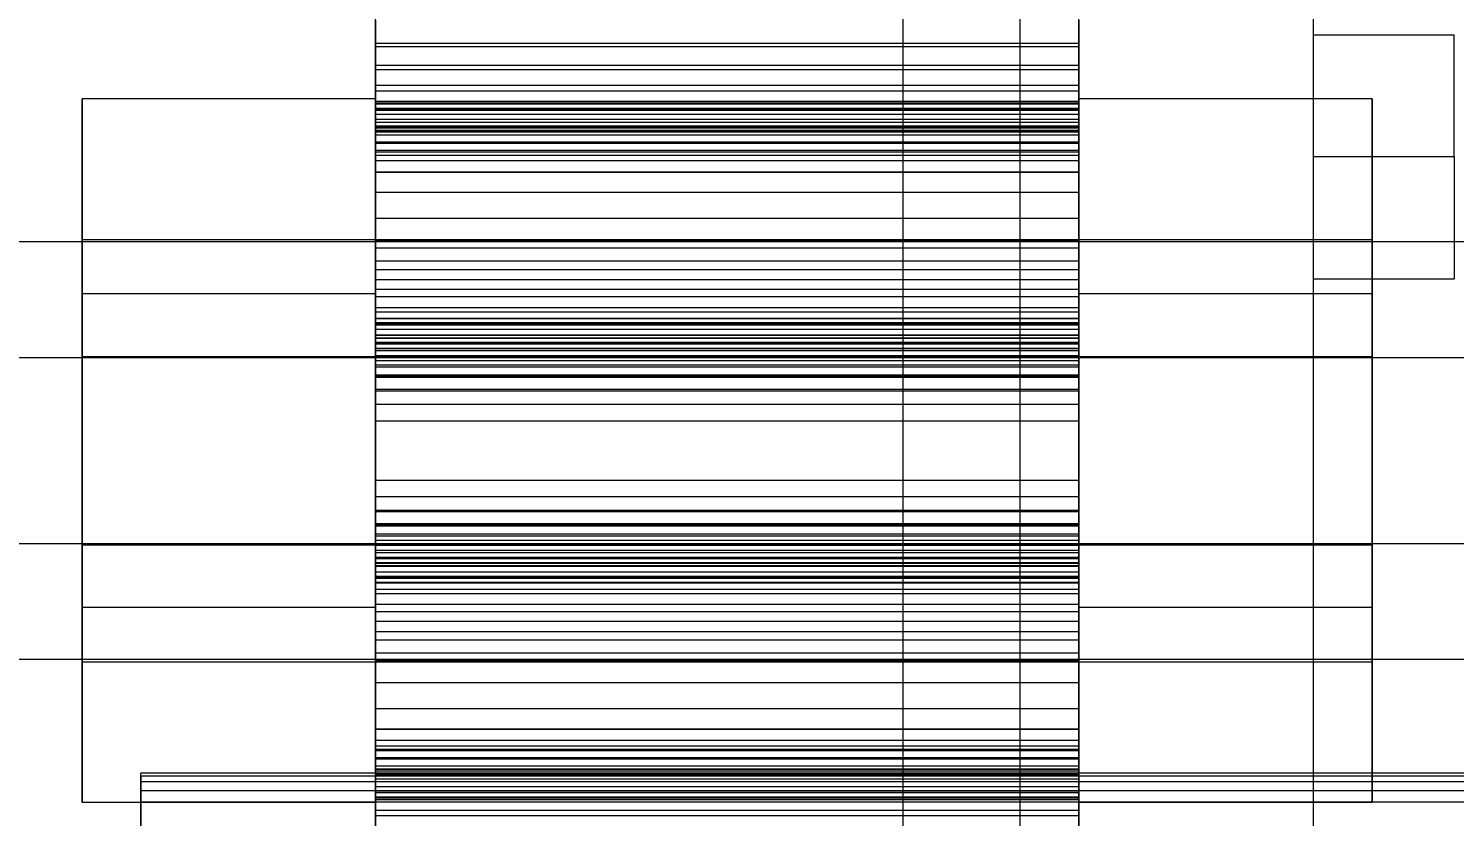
# Model space of a CAD drawing. Header units: millimetres. Extents: x -1970 to 34302, y -65268 to 6837.
# Drawn here: x 540.4 to 662, y -33866.2 to -33799.1 of the extents above; entities that cross this region are included whole.
import ezdxf

# ---------------------------------------------------------------- set-up
doc = ezdxf.new("R2010")
doc.units = ezdxf.units.MM
for name, color, linetype, lineweight in [('COTAS_O', 1, 'Continuous', 0), ('frontal_briquetadora', 7, 'Continuous', 0), ('frontal_mezcladora', 7, 'Continuous', 0)]:
    doc.layers.add(name, color=color, linetype=linetype, lineweight=lineweight)
doc.dimstyles.new('R19_100', dxfattribs={"dimtxt": 250, "dimasz": 150, "dimexe": 150, "dimexo": 80, "dimgap": 100, "dimtad": 1, "dimtih": 1, "dimtoh": 1, "dimdsep": 46, "dimcen": 0.09, "dimadec": 0, "dimazin": 0, "dimtfac": 1, "dimtdec": 4, "dimtofl": 0, "dimtmove": 0, "dimatfit": 3, "dimfxl": 1, "dimtolj": 1, "dimtzin": 0, "dimarcsym": 0})

# ---------------------------------------------------------------- blocks, each defined once
blk = doc.blocks.new('*D35')
at = {"layer": 'COTAS_O', "color": 0, "lineweight": -2, "transparency": 16777216}
for p, q in [((-1725, -34320), (-1725, -33550)), ((1725, -34320), (1725, -33550)), ((-1575, -33700), (1575, -33700))]:
    blk.add_line(p, q, dxfattribs=at)
at = {"layer": 'COTAS_O', "color": 0, "transparency": 16777216}
for points in [[(-1575, -33675), (-1575, -33725), (-1725, -33700)], [(1575, -33675), (1575, -33725), (1725, -33700)]]:
    blk.add_solid(points, dxfattribs=at)
at = {"layer": 'Defpoints', "color": 0, "transparency": 16777216}
for p in [(1725, -33700), (-1725, -34400), (1725, -34400)]:
    blk.add_point(p, dxfattribs=at)

msp = doc.modelspace()

# ---------------------------------------------------------------- linework, layer by layer
at = {"layer": 'frontal_briquetadora'}
for p, q in [((570, -33809.593), (570, -33796.798)), ((630, -33809.593), (630, -33796.798)), ((570, -33798.34), (570, -33800.342)), ((570, -33798.37), (570, -33811.324)), ((570, -33800.613), (570, -33798.52)), ((630, -33798.34), (630, -33800.342)), ((630, -33798.37), (630, -33811.324)), ((630, -33800.613), (630, -33798.52)), ((630, -33800.342), (570, -33800.342)), ((570, -33800.342), (570, -33802.206)), ((570, -33802.574), (570, -33800.613)), ((630, -33800.613), (570, -33800.613)), ((630, -33800.342), (630, -33802.206)), ((630, -33802.574), (630, -33800.613)), ((630, -33802.206), (570, -33802.206)), ((570, -33802.206), (570, -33803.919)), ((630, -33802.206), (630, -33803.919)), ((570, -33804.394), (570, -33802.574)), ((630, -33802.574), (570, -33802.574)), ((630, -33804.394), (630, -33802.574)), ((630, -33803.919), (570, -33803.919)), ((570, -33803.919), (570, -33805.465)), ((570, -33806.062), (570, -33804.394)), ((630, -33804.394), (570, -33804.394)), ((630, -33803.919), (630, -33805.465)), ((630, -33806.062), (630, -33804.394)), ((570, -33805.052), (545, -33805.052)), ((545, -33805.052), (545, -33808.19)), ((545, -33807.856), (545, -33805.052)), ((545, -33805.89), (545, -33805.719)), ((545, -33805.719), (545, -33811.357)), ((545, -33811.836), (545, -33805.89)), ((570, -33808.19), (570, -33805.052)), ((570, -33805.052), (570, -33807.856)), ((570, -33805.321), (570, -33805.294)), ((630, -33805.294), (570, -33805.294)), ((570, -33805.294), (570, -33805.468)), ((570, -33805.522), (570, -33805.321)), ((630, -33805.321), (570, -33805.321)), ((630, -33805.465), (570, -33805.465)), ((570, -33805.465), (570, -33806.814)), ((630, -33805.468), (570, -33805.468)), ((570, -33805.468), (570, -33805.928)), ((570, -33805.884), (570, -33805.522)), ((630, -33805.522), (570, -33805.522)), ((570, -33811.357), (570, -33805.719)), ((570, -33805.719), (570, -33805.89)), ((570, -33806.399), (570, -33805.884)), ((630, -33805.884), (570, -33805.884)), ((570, -33805.89), (570, -33811.836)), ((630, -33805.928), (570, -33805.928)), ((570, -33805.928), (570, -33809.593)), ((570, -33807.562), (570, -33806.062)), ((630, -33806.062), (570, -33806.062)), ((655, -33805.052), (630, -33805.052)), ((630, -33808.19), (630, -33805.052)), ((630, -33805.052), (630, -33807.856)), ((630, -33805.321), (630, -33805.294)), ((630, -33805.294), (630, -33805.468)), ((630, -33805.522), (630, -33805.321)), ((630, -33805.465), (630, -33806.814)), ((630, -33805.468), (630, -33805.928)), ((630, -33805.884), (630, -33805.522)), ((630, -33811.357), (630, -33805.719)), ((630, -33805.719), (630, -33805.89)), ((630, -33806.399), (630, -33805.884)), ((630, -33805.89), (630, -33811.836)), ((630, -33805.928), (630, -33809.593)), ((630, -33807.562), (630, -33806.062)), ((655, -33805.052), (655, -33808.19)), ((655, -33807.856), (655, -33805.052)), ((655, -33805.89), (655, -33805.719)), ((655, -33805.719), (655, -33811.357)), ((655, -33811.836), (655, -33805.89)), ((570, -33807.061), (570, -33806.399)), ((630, -33806.399), (570, -33806.399)), ((630, -33806.814), (570, -33806.814)), ((570, -33806.814), (570, -33807.878)), ((570, -33807.866), (570, -33807.061)), ((630, -33807.061), (570, -33807.061)), ((630, -33807.061), (630, -33806.399)), ((630, -33806.814), (630, -33807.878)), ((630, -33807.866), (630, -33807.061)), ((545, -33816.046), (545, -33807.856)), ((545, -33808.19), (545, -33816.647)), ((570, -33807.505), (570, -33807.39)), ((630, -33807.39), (570, -33807.39)), ((570, -33807.39), (570, -33807.477)), ((630, -33807.477), (570, -33807.477)), ((570, -33807.477), (570, -33807.741)), ((570, -33807.908), (570, -33807.505)), ((630, -33807.505), (570, -33807.505)), ((570, -33808.863), (570, -33807.562)), ((630, -33807.562), (570, -33807.562)), ((630, -33807.741), (570, -33807.741)), ((570, -33807.741), (570, -33808.166)), ((570, -33807.856), (570, -33816.046)), ((570, -33815.269), (570, -33807.866)), ((630, -33807.866), (570, -33807.866)), ((630, -33807.878), (570, -33807.878)), ((570, -33807.878), (570, -33811.298)), ((570, -33811.324), (570, -33807.908)), ((630, -33807.908), (570, -33807.908)), ((630, -33808.166), (570, -33808.166)), ((570, -33808.166), (570, -33808.744)), ((570, -33816.647), (570, -33808.19)), ((630, -33807.505), (630, -33807.39)), ((630, -33807.39), (630, -33807.477)), ((630, -33807.477), (630, -33807.741)), ((630, -33807.908), (630, -33807.505)), ((630, -33808.863), (630, -33807.562)), ((630, -33807.741), (630, -33808.166)), ((630, -33807.856), (630, -33816.046)), ((630, -33815.269), (630, -33807.866)), ((630, -33807.878), (630, -33811.298)), ((630, -33811.324), (630, -33807.908)), ((630, -33808.166), (630, -33808.744)), ((630, -33816.647), (630, -33808.19)), ((655, -33816.046), (655, -33807.856)), ((655, -33808.19), (655, -33816.647)), ((630, -33808.744), (570, -33808.744)), ((570, -33808.744), (570, -33809.471)), ((570, -33809.875), (570, -33808.863)), ((630, -33808.863), (570, -33808.863)), ((630, -33809.471), (570, -33809.471)), ((570, -33809.471), (570, -33810.341)), ((630, -33809.593), (570, -33809.593)), ((630, -33808.744), (630, -33809.471)), ((630, -33809.875), (630, -33808.863)), ((630, -33809.471), (630, -33810.341)), ((570, -33813.044), (570, -33809.875)), ((630, -33809.875), (570, -33809.875)), ((630, -33810.341), (570, -33810.341)), ((570, -33810.341), (570, -33817.787)), ((630, -33813.044), (630, -33809.875)), ((630, -33810.341), (630, -33817.787)), ((545, -33811.357), (545, -33821.688)), ((545, -33822.381), (545, -33811.836)), ((630, -33811.298), (570, -33811.298)), ((570, -33811.298), (570, -33825.189)), ((630, -33811.324), (570, -33811.324)), ((570, -33821.688), (570, -33811.357)), ((570, -33811.836), (570, -33822.381)), ((630, -33811.298), (630, -33825.189)), ((630, -33821.688), (630, -33811.357)), ((630, -33811.836), (630, -33822.381)), ((655, -33811.357), (655, -33821.688)), ((655, -33822.381), (655, -33811.836)), ((570, -33827.016), (570, -33813.044)), ((630, -33813.044), (570, -33813.044)), ((630, -33827.016), (630, -33813.044)), ((570, -33817.149), (570, -33815.269)), ((630, -33815.269), (570, -33815.269)), ((630, -33817.149), (630, -33815.269)), ((545, -33828), (545, -33816.046)), ((545, -33816.647), (545, -33828.749)), ((545, -33817.051), (655, -33817.051)), ((545, -33818.734), (545, -33817.051)), ((545, -33817.051), (545, -33818.934)), ((570, -33816.046), (570, -33828)), ((570, -33828.749), (570, -33816.647)), ((630, -33816.046), (630, -33828)), ((630, -33828.749), (630, -33816.647)), ((655, -33828), (655, -33816.046)), ((655, -33816.647), (655, -33828.749)), ((655, -33818.734), (655, -33817.051)), ((655, -33817.051), (655, -33818.934)), ((720, -33817.251), (480, -33817.251)), ((545, -33817.554), (545, -33817.451)), ((545, -33817.451), (545, -33820.834)), ((545, -33821.122), (545, -33817.554)), ((570, -33818.892), (570, -33817.149)), ((630, -33817.149), (570, -33817.149)), ((630, -33817.787), (570, -33817.787)), ((570, -33817.787), (570, -33819.618)), ((630, -33818.892), (630, -33817.149)), ((630, -33817.787), (630, -33819.618)), ((655, -33817.554), (655, -33817.451)), ((655, -33817.451), (655, -33820.834)), ((655, -33821.122), (655, -33817.554)), ((545, -33823.647), (545, -33818.734)), ((545, -33818.934), (545, -33824.008)), ((570, -33820.492), (570, -33818.892)), ((630, -33818.892), (570, -33818.892)), ((630, -33820.492), (630, -33818.892)), ((655, -33823.647), (655, -33818.734)), ((655, -33818.934), (655, -33824.008)), ((630, -33819.618), (570, -33819.618)), ((570, -33819.618), (570, -33821.311)), ((570, -33821.94), (570, -33820.492)), ((630, -33820.492), (570, -33820.492)), ((630, -33819.618), (630, -33821.311)), ((630, -33821.94), (630, -33820.492)), ((545, -33820.834), (545, -33827.033)), ((545, -33827.448), (545, -33821.122)), ((570, -33821.688), (545, -33821.688)), ((545, -33821.688), (545, -33834.665)), ((630, -33821.311), (570, -33821.311)), ((570, -33821.311), (570, -33822.859)), ((570, -33834.665), (570, -33821.688)), ((570, -33823.226), (570, -33821.94)), ((630, -33821.94), (570, -33821.94)), ((630, -33821.311), (630, -33822.859)), ((655, -33821.688), (630, -33821.688)), ((630, -33834.665), (630, -33821.688)), ((630, -33823.226), (630, -33821.94)), ((655, -33820.834), (655, -33827.033)), ((655, -33827.448), (655, -33821.122)), ((655, -33821.688), (655, -33834.665)), ((545, -33835.434), (545, -33822.381)), ((570, -33822.381), (570, -33835.434)), ((630, -33822.859), (570, -33822.859)), ((570, -33822.859), (570, -33824.255)), ((630, -33822.381), (630, -33835.434)), ((630, -33822.859), (630, -33824.255)), ((655, -33835.434), (655, -33822.381)), ((545, -33830.82), (545, -33823.647)), ((545, -33824.008), (545, -33831.27)), ((570, -33824.334), (570, -33823.226)), ((630, -33823.226), (570, -33823.226)), ((570, -33825.189), (570, -33823.769)), ((630, -33823.769), (570, -33823.769)), ((570, -33823.769), (570, -33823.81)), ((630, -33823.81), (570, -33823.81)), ((570, -33823.81), (570, -33824.153)), ((630, -33824.153), (570, -33824.153)), ((570, -33824.153), (570, -33824.707)), ((630, -33824.255), (570, -33824.255)), ((570, -33824.255), (570, -33825.488)), ((570, -33825.231), (570, -33824.334)), ((630, -33824.334), (570, -33824.334)), ((630, -33824.334), (630, -33823.226)), ((630, -33825.189), (630, -33823.769)), ((630, -33823.769), (630, -33823.81)), ((630, -33823.81), (630, -33824.153)), ((630, -33824.153), (630, -33824.707)), ((630, -33824.255), (630, -33825.488)), ((630, -33825.231), (630, -33824.334)), ((655, -33830.82), (655, -33823.647)), ((655, -33824.008), (655, -33831.27)), ((630, -33824.707), (570, -33824.707)), ((570, -33824.707), (570, -33825.443)), ((630, -33825.189), (570, -33825.189)), ((570, -33825.828), (570, -33825.231)), ((630, -33825.231), (570, -33825.231)), ((630, -33825.443), (570, -33825.443)), ((570, -33825.443), (570, -33826.344)), ((630, -33825.488), (570, -33825.488)), ((570, -33825.488), (570, -33826.541)), ((630, -33824.707), (630, -33825.443)), ((630, -33825.828), (630, -33825.231)), ((630, -33825.443), (630, -33826.344)), ((630, -33825.488), (630, -33826.541)), ((570, -33826.988), (570, -33825.828)), ((630, -33825.828), (570, -33825.828)), ((570, -33825.959), (570, -33825.86)), ((630, -33825.86), (570, -33825.86)), ((570, -33825.86), (570, -33827.016)), ((570, -33826.36), (570, -33825.959)), ((630, -33825.959), (570, -33825.959)), ((630, -33826.344), (570, -33826.344)), ((570, -33826.344), (570, -33827.402)), ((570, -33826.973), (570, -33826.36)), ((630, -33826.36), (570, -33826.36)), ((630, -33826.541), (570, -33826.541)), ((570, -33826.541), (570, -33827.384)), ((630, -33826.988), (630, -33825.828)), ((630, -33825.959), (630, -33825.86)), ((630, -33825.86), (630, -33827.016)), ((630, -33826.36), (630, -33825.959)), ((630, -33826.344), (630, -33827.402)), ((630, -33826.973), (630, -33826.36)), ((630, -33826.541), (630, -33827.384)), ((720, -33827.122), (480, -33827.122)), ((545, -33827.033), (655, -33827.033)), ((545, -33827.033), (545, -33834.819)), ((545, -33835.28), (545, -33827.448)), ((545, -33841.35), (545, -33828)), ((570, -33827.767), (570, -33826.973)), ((630, -33826.973), (570, -33826.973)), ((570, -33841.278), (570, -33826.988)), ((630, -33826.988), (570, -33826.988)), ((630, -33827.016), (570, -33827.016)), ((630, -33827.384), (570, -33827.384)), ((570, -33827.384), (570, -33827.924)), ((630, -33827.402), (570, -33827.402)), ((570, -33827.402), (570, -33828.61)), ((570, -33828.728), (570, -33827.767)), ((630, -33827.767), (570, -33827.767)), ((630, -33827.924), (570, -33827.924)), ((570, -33827.924), (570, -33828.821)), ((570, -33828), (570, -33841.35)), ((630, -33827.767), (630, -33826.973)), ((630, -33841.278), (630, -33826.988)), ((630, -33827.384), (630, -33827.924)), ((630, -33827.402), (630, -33828.61)), ((630, -33828.728), (630, -33827.767)), ((630, -33827.924), (630, -33828.821)), ((630, -33828), (630, -33841.35)), ((655, -33827.033), (655, -33834.819)), ((655, -33835.28), (655, -33827.448)), ((655, -33841.35), (655, -33828)), ((545, -33828.749), (545, -33842.1)), ((630, -33828.61), (570, -33828.61)), ((570, -33828.61), (570, -33829.962)), ((570, -33829.845), (570, -33828.728)), ((630, -33828.728), (570, -33828.728)), ((570, -33842.1), (570, -33828.749)), ((630, -33828.821), (570, -33828.821)), ((570, -33828.821), (570, -33843.111)), ((630, -33828.61), (630, -33829.962)), ((630, -33829.845), (630, -33828.728)), ((630, -33842.1), (630, -33828.749)), ((630, -33828.821), (630, -33843.111)), ((655, -33828.749), (655, -33842.1)), ((570, -33831.112), (570, -33829.845)), ((630, -33829.845), (570, -33829.845)), ((630, -33829.962), (570, -33829.962)), ((570, -33829.962), (570, -33837.577)), ((630, -33831.112), (630, -33829.845)), ((630, -33829.962), (630, -33837.577)), ((545, -33838.83), (545, -33830.82)), ((545, -33831.27), (545, -33839.28)), ((570, -33832.523), (570, -33831.112)), ((630, -33831.112), (570, -33831.112)), ((630, -33832.523), (630, -33831.112)), ((655, -33838.83), (655, -33830.82)), ((655, -33831.27), (655, -33839.28)), ((570, -33840.138), (570, -33832.523)), ((630, -33832.523), (570, -33832.523)), ((630, -33840.138), (630, -33832.523)), ((545, -33834.665), (545, -33847.719)), ((545, -33834.819), (545, -33842.651)), ((545, -33843.067), (545, -33835.28)), ((570, -33847.719), (570, -33834.665)), ((630, -33847.719), (630, -33834.665)), ((655, -33834.665), (655, -33847.719)), ((655, -33834.819), (655, -33842.651)), ((655, -33843.067), (655, -33835.28)), ((545, -33848.411), (545, -33835.434)), ((570, -33835.434), (570, -33848.411)), ((630, -33835.434), (630, -33848.411)), ((655, -33848.411), (655, -33835.434)), ((630, -33837.577), (570, -33837.577)), ((570, -33837.577), (570, -33838.988)), ((630, -33837.577), (630, -33838.988)), ((545, -33846.091), (545, -33838.83)), ((655, -33846.091), (655, -33838.83)), ((545, -33839.28), (545, -33846.452)), ((630, -33838.988), (570, -33838.988)), ((570, -33838.988), (570, -33840.254)), ((570, -33841.49), (570, -33840.138)), ((630, -33840.138), (570, -33840.138)), ((630, -33838.988), (630, -33840.254)), ((630, -33841.49), (630, -33840.138)), ((655, -33839.28), (655, -33846.452)), ((545, -33853.452), (545, -33841.35)), ((630, -33840.254), (570, -33840.254)), ((570, -33840.254), (570, -33841.371)), ((570, -33842.175), (570, -33841.278)), ((630, -33841.278), (570, -33841.278)), ((570, -33841.35), (570, -33853.452)), ((630, -33841.371), (570, -33841.371)), ((570, -33841.371), (570, -33842.332)), ((630, -33840.254), (630, -33841.371)), ((630, -33842.175), (630, -33841.278)), ((630, -33841.35), (630, -33853.452)), ((630, -33841.371), (630, -33842.332)), ((655, -33853.452), (655, -33841.35)), ((545, -33842.1), (545, -33854.053)), ((570, -33842.697), (570, -33841.49)), ((630, -33841.49), (570, -33841.49)), ((570, -33854.053), (570, -33842.1)), ((570, -33842.716), (570, -33842.175)), ((630, -33842.175), (570, -33842.175)), ((630, -33842.332), (570, -33842.332)), ((570, -33842.332), (570, -33843.127)), ((630, -33842.697), (630, -33841.49)), ((630, -33854.053), (630, -33842.1)), ((630, -33842.716), (630, -33842.175)), ((630, -33842.332), (630, -33843.127)), ((655, -33842.1), (655, -33854.053)), ((720, -33842.978), (480, -33842.978)), ((545, -33842.651), (545, -33848.978)), ((545, -33843.067), (655, -33843.067)), ((545, -33849.265), (545, -33843.067)), ((570, -33843.755), (570, -33842.697)), ((630, -33842.697), (570, -33842.697)), ((570, -33843.559), (570, -33842.716)), ((630, -33842.716), (570, -33842.716)), ((570, -33844.24), (570, -33843.083)), ((630, -33843.083), (570, -33843.083)), ((570, -33843.083), (570, -33857.056)), ((630, -33843.111), (570, -33843.111)), ((570, -33843.111), (570, -33844.272)), ((630, -33843.127), (570, -33843.127)), ((570, -33843.127), (570, -33843.74)), ((570, -33844.612), (570, -33843.559)), ((630, -33843.559), (570, -33843.559)), ((630, -33843.74), (570, -33843.74)), ((570, -33843.74), (570, -33844.141)), ((570, -33844.657), (570, -33843.755)), ((630, -33843.755), (570, -33843.755)), ((630, -33843.755), (630, -33842.697)), ((630, -33843.559), (630, -33842.716)), ((630, -33844.24), (630, -33843.083)), ((630, -33843.083), (630, -33857.056)), ((630, -33843.111), (630, -33844.272)), ((630, -33843.127), (630, -33843.74)), ((630, -33844.612), (630, -33843.559)), ((630, -33843.74), (630, -33844.141)), ((630, -33844.657), (630, -33843.755)), ((655, -33842.651), (655, -33848.978)), ((655, -33849.265), (655, -33843.067)), ((630, -33844.141), (570, -33844.141)), ((570, -33844.141), (570, -33844.24)), ((630, -33844.24), (570, -33844.24)), ((630, -33844.272), (570, -33844.272)), ((570, -33844.272), (570, -33844.868)), ((570, -33845.845), (570, -33844.612)), ((630, -33844.612), (570, -33844.612)), ((570, -33845.392), (570, -33844.657)), ((630, -33844.657), (570, -33844.657)), ((630, -33844.868), (570, -33844.868)), ((570, -33844.868), (570, -33845.766)), ((570, -33858.802), (570, -33844.911)), ((630, -33844.911), (570, -33844.911)), ((570, -33844.911), (570, -33846.331)), ((630, -33844.141), (630, -33844.24)), ((630, -33844.272), (630, -33844.868)), ((630, -33845.845), (630, -33844.612)), ((630, -33845.392), (630, -33844.657)), ((630, -33844.868), (630, -33845.766)), ((630, -33858.802), (630, -33844.911)), ((630, -33844.911), (630, -33846.331)), ((545, -33851.166), (545, -33846.091)), ((570, -33845.946), (570, -33845.392)), ((630, -33845.392), (570, -33845.392)), ((630, -33845.766), (570, -33845.766)), ((570, -33845.766), (570, -33846.873)), ((570, -33847.241), (570, -33845.845)), ((630, -33845.845), (570, -33845.845)), ((570, -33846.289), (570, -33845.946)), ((630, -33845.946), (570, -33845.946)), ((630, -33845.946), (630, -33845.392)), ((630, -33845.766), (630, -33846.873)), ((630, -33847.241), (630, -33845.845)), ((630, -33846.289), (630, -33845.946)), ((655, -33851.166), (655, -33846.091)), ((545, -33846.452), (545, -33851.366)), ((570, -33846.331), (570, -33846.289)), ((630, -33846.289), (570, -33846.289)), ((630, -33846.331), (570, -33846.331)), ((630, -33846.873), (570, -33846.873)), ((570, -33846.873), (570, -33848.159)), ((570, -33848.789), (570, -33847.241)), ((630, -33847.241), (570, -33847.241)), ((630, -33846.331), (630, -33846.289)), ((630, -33846.873), (630, -33848.159)), ((630, -33848.789), (630, -33847.241)), ((655, -33846.452), (655, -33851.366)), ((545, -33847.719), (545, -33858.263)), ((545, -33858.742), (545, -33848.411)), ((570, -33848.411), (545, -33848.411)), ((570, -33858.263), (570, -33847.719)), ((630, -33848.159), (570, -33848.159)), ((570, -33848.159), (570, -33849.608)), ((570, -33848.411), (570, -33858.742)), ((630, -33858.263), (630, -33847.719)), ((630, -33848.159), (630, -33849.608)), ((630, -33848.411), (630, -33858.742)), ((655, -33848.411), (630, -33848.411)), ((655, -33847.719), (655, -33858.263)), ((655, -33858.742), (655, -33848.411)), ((545, -33848.978), (545, -33852.546)), ((545, -33852.648), (545, -33849.265)), ((570, -33850.481), (570, -33848.789)), ((630, -33848.789), (570, -33848.789)), ((630, -33849.608), (570, -33849.608)), ((570, -33849.608), (570, -33851.207)), ((630, -33850.481), (630, -33848.789)), ((630, -33849.608), (630, -33851.207)), ((655, -33848.978), (655, -33852.546)), ((655, -33852.648), (655, -33849.265)), ((570, -33852.313), (570, -33850.481)), ((630, -33850.481), (570, -33850.481)), ((630, -33852.313), (630, -33850.481)), ((545, -33853.048), (545, -33851.166)), ((545, -33851.366), (545, -33853.048)), ((630, -33851.207), (570, -33851.207)), ((570, -33851.207), (570, -33852.95)), ((570, -33859.759), (570, -33852.313)), ((630, -33852.313), (570, -33852.313)), ((630, -33851.207), (630, -33852.95)), ((630, -33859.759), (630, -33852.313)), ((655, -33853.048), (655, -33851.166)), ((655, -33851.366), (655, -33853.048)), ((720, -33852.848), (480, -33852.848)), ((545, -33852.546), (545, -33852.648)), ((545, -33853.048), (655, -33853.048)), ((545, -33861.91), (545, -33853.452)), ((630, -33852.95), (570, -33852.95)), ((570, -33852.95), (570, -33854.831)), ((570, -33853.452), (570, -33861.91)), ((630, -33852.95), (630, -33854.831)), ((630, -33853.452), (630, -33861.91)), ((655, -33852.546), (655, -33852.648)), ((655, -33861.91), (655, -33853.452)), ((545, -33854.053), (545, -33862.243)), ((570, -33862.243), (570, -33854.053)), ((630, -33862.243), (630, -33854.053)), ((655, -33854.053), (655, -33862.243)), ((630, -33854.831), (570, -33854.831)), ((570, -33854.831), (570, -33862.233)), ((630, -33854.831), (630, -33862.233)), ((630, -33857.056), (570, -33857.056)), ((570, -33857.056), (570, -33860.224)), ((630, -33857.056), (630, -33860.224)), ((545, -33858.263), (545, -33864.21)), ((570, -33864.21), (570, -33858.263)), ((630, -33864.21), (630, -33858.263)), ((655, -33858.263), (655, -33864.21)), ((545, -33864.381), (545, -33858.742)), ((570, -33858.742), (570, -33864.381)), ((570, -33871.73), (570, -33858.775)), ((630, -33858.775), (570, -33858.775)), ((570, -33858.775), (570, -33862.191)), ((570, -33862.221), (570, -33858.802)), ((630, -33858.802), (570, -33858.802)), ((630, -33858.742), (630, -33864.381)), ((630, -33871.73), (630, -33858.775)), ((630, -33858.775), (630, -33862.191)), ((630, -33862.221), (630, -33858.802)), ((655, -33864.381), (655, -33858.742)), ((570, -33860.629), (570, -33859.759)), ((630, -33859.759), (570, -33859.759)), ((630, -33860.224), (570, -33860.224)), ((570, -33860.224), (570, -33861.237)), ((570, -33864.171), (570, -33860.506)), ((630, -33860.506), (570, -33860.506)), ((570, -33860.506), (570, -33873.301)), ((570, -33861.355), (570, -33860.629)), ((630, -33860.629), (570, -33860.629)), ((630, -33860.629), (630, -33859.759)), ((630, -33860.224), (630, -33861.237)), ((630, -33864.171), (630, -33860.506)), ((630, -33860.506), (630, -33873.301)), ((630, -33861.355), (630, -33860.629)), ((545, -33865.047), (545, -33861.91)), ((630, -33861.237), (570, -33861.237)), ((570, -33861.237), (570, -33862.537)), ((570, -33861.934), (570, -33861.355)), ((630, -33861.355), (570, -33861.355)), ((570, -33861.91), (570, -33865.047)), ((570, -33862.359), (570, -33861.934)), ((630, -33861.934), (570, -33861.934)), ((630, -33861.237), (630, -33862.537)), ((630, -33861.934), (630, -33861.355)), ((630, -33861.91), (630, -33865.047)), ((630, -33862.359), (630, -33861.934)), ((655, -33865.047), (655, -33861.91)), ((545, -33862.243), (545, -33865.047)), ((550, -33867.246), (550, -33862.529)), ((750, -33862.529), (550, -33862.529)), ((550, -33863.268), (550, -33862.784)), ((750, -33862.784), (550, -33862.784)), ((550, -33862.784), (550, -33867.398)), ((550, -33868.076), (550, -33863.268)), ((750, -33863.268), (550, -33863.268)), ((630, -33862.191), (570, -33862.191)), ((570, -33862.191), (570, -33862.595)), ((570, -33863.285), (570, -33862.221)), ((630, -33862.221), (570, -33862.221)), ((630, -33862.233), (570, -33862.233)), ((570, -33862.233), (570, -33863.039)), ((570, -33865.047), (570, -33862.243)), ((570, -33862.622), (570, -33862.359)), ((630, -33862.359), (570, -33862.359)), ((630, -33862.537), (570, -33862.537)), ((570, -33862.537), (570, -33864.037)), ((630, -33862.595), (570, -33862.595)), ((570, -33862.595), (570, -33862.71)), ((570, -33862.71), (570, -33862.622)), ((630, -33862.622), (570, -33862.622)), ((630, -33862.71), (570, -33862.71)), ((630, -33863.039), (570, -33863.039)), ((570, -33863.039), (570, -33863.701)), ((570, -33864.634), (570, -33863.285)), ((630, -33863.285), (570, -33863.285)), ((630, -33862.191), (630, -33862.595)), ((630, -33863.285), (630, -33862.221)), ((630, -33862.233), (630, -33863.039)), ((630, -33865.047), (630, -33862.243)), ((630, -33862.622), (630, -33862.359)), ((630, -33862.537), (630, -33864.037)), ((630, -33862.595), (630, -33862.71)), ((630, -33862.71), (630, -33862.622)), ((630, -33863.039), (630, -33863.701)), ((630, -33864.634), (630, -33863.285)), ((655, -33862.243), (655, -33865.047)), ((545, -33864.21), (545, -33864.381)), ((550, -33864.999), (550, -33864.032)), ((750, -33864.032), (550, -33864.032)), ((550, -33864.032), (550, -33868.532)), ((630, -33863.701), (570, -33863.701)), ((570, -33863.701), (570, -33864.215)), ((630, -33864.037), (570, -33864.037)), ((570, -33864.037), (570, -33865.705)), ((570, -33864.631), (570, -33864.171)), ((630, -33864.171), (570, -33864.171)), ((570, -33864.381), (570, -33864.21)), ((630, -33864.215), (570, -33864.215)), ((570, -33864.215), (570, -33864.577)), ((630, -33863.701), (630, -33864.215)), ((630, -33864.037), (630, -33865.705)), ((630, -33864.631), (630, -33864.171)), ((630, -33864.381), (630, -33864.21)), ((630, -33864.215), (630, -33864.577)), ((655, -33864.21), (655, -33864.381)), ((570, -33865.047), (545, -33865.047)), ((550, -33869.887), (550, -33864.999)), ((750, -33864.999), (550, -33864.999)), ((630, -33864.577), (570, -33864.577)), ((570, -33864.577), (570, -33864.779)), ((570, -33864.805), (570, -33864.631)), ((630, -33864.631), (570, -33864.631)), ((570, -33866.181), (570, -33864.634)), ((630, -33864.779), (570, -33864.779)), ((570, -33864.779), (570, -33864.805)), ((630, -33864.805), (570, -33864.805)), ((630, -33865.705), (570, -33865.705)), ((570, -33865.705), (570, -33867.526)), ((630, -33864.577), (630, -33864.779)), ((630, -33864.805), (630, -33864.631)), ((630, -33866.181), (630, -33864.634)), ((630, -33864.779), (630, -33864.805)), ((655, -33865.047), (630, -33865.047)), ((630, -33865.705), (630, -33867.526)), ((570, -33867.894), (570, -33866.181)), ((630, -33866.181), (570, -33866.181)), ((630, -33867.894), (630, -33866.181))]:
    msp.add_line(p, q, dxfattribs=at)
at = {"layer": 'frontal_mezcladora'}
for p, q in [((625, -34725), (625, -33700)), ((650, -34725), (650, -33700)), ((615, -34760), (615, -33730)), ((625, -34725), (625, -33730)), ((650, -34760), (650, -33730)), ((650, -33810), (650, -33799.608)), ((650, -33799.608), (662, -33799.608)), ((662, -33810), (662, -33799.608)), ((650, -33820.392), (650, -33810)), ((662, -33810), (650, -33810)), ((662, -33810), (662, -33820.392)), ((650, -33820.392), (662, -33820.392))]:
    msp.add_line(p, q, dxfattribs=at)

# ---------------------------------------------------------------- dimensions: what is measured, and where the dimension line sits
at = {"layer": 'COTAS_O'}
dim = msp.add_aligned_dim(p1=(-1725, -34400), p2=(1725, -34400), distance=700, text='<> O', dimstyle='R19_100', dxfattribs=at)
dim.commit()
dim.dimension.update_dxf_attribs({"geometry": '*D35', "text_midpoint": (0, -33700)})

doc.saveas('drawing.dxf')
